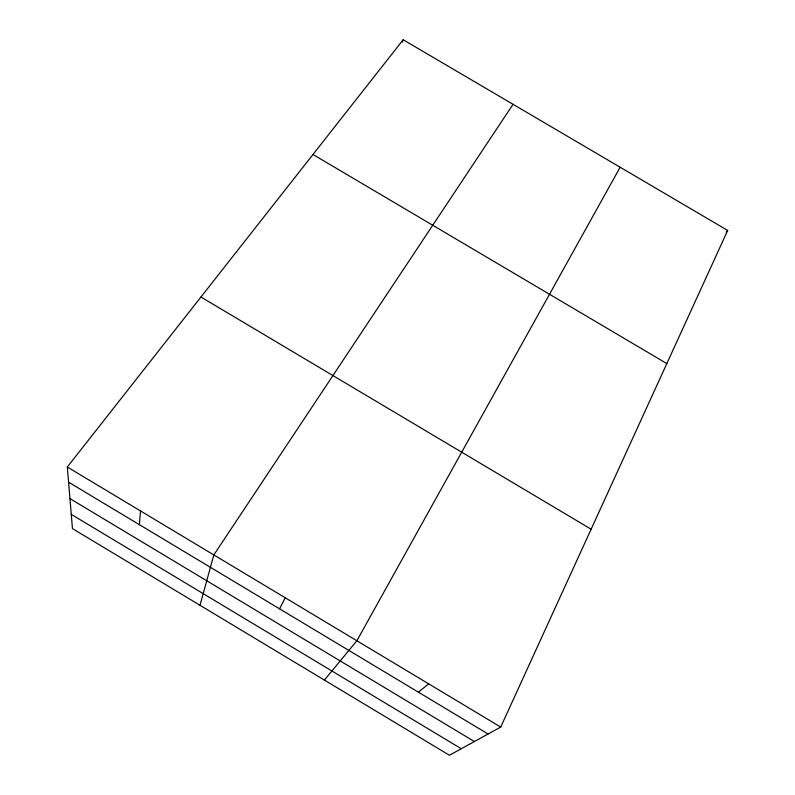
<?xml version="1.0" encoding="UTF-8"?>
<svg xmlns="http://www.w3.org/2000/svg" width="795" height="795" viewBox="0 0 795 795"><rect width="100%" height="100%" fill="white"/><g stroke="black" fill="none" stroke-linecap="round" stroke-linejoin="round"><path stroke-width="1.19" d="M139.403 524.69L140.467 510.907M199.992 605.283L213.835 554.93L513.043 104.304M402.429 42.026L403.174 39.75L727.683 230.431L500.711 727.077L449.423 755.25L72.454 528.605L67.317 467.013L403.174 39.75M279.552 608.821L285.246 597.79M620.14 167.238L356.866 640.76L324.4 680.083M726.113 232.239L727.683 230.431M418.379 692.167L428.684 683.859M312.982 154.488L666.836 363.593M200.936 297.022L591.132 529.212M67.317 467.013L500.711 727.077M68.579 482.168L488.08 734.014M69.95 498.604L474.396 741.536M71.262 514.355L461.289 748.731"/></g></svg>
